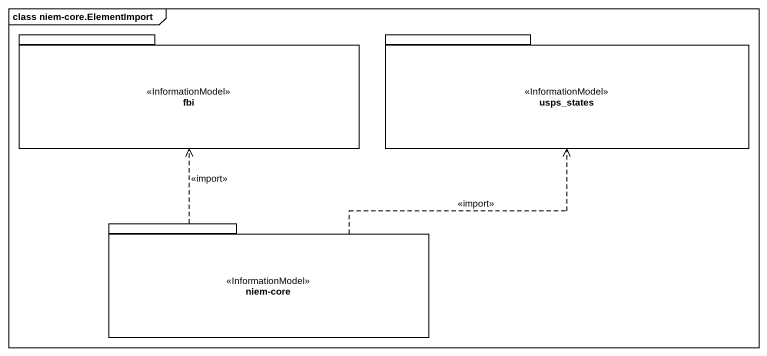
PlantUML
@startuml
mainframe class niem-core.ElementImport
package fbi <<InformationModel>> {
}
package usps_states <<InformationModel>> {
}
package "niem-core" as niem_core <<InformationModel>> {
}
niem_core .up.> fbi : <<import>>
niem_core .up.> usps_states : <<import>>
@enduml
